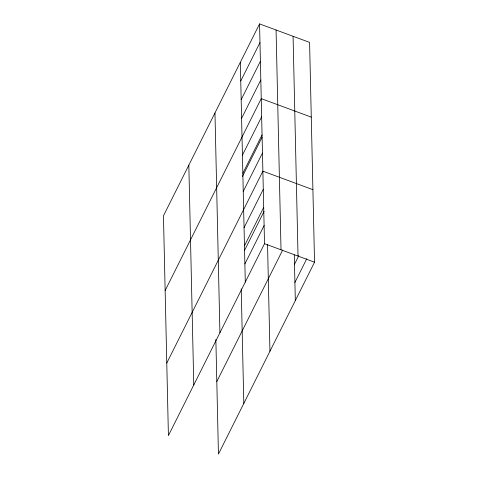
<?xml version="1.0" encoding="UTF-8"?>
<svg xmlns="http://www.w3.org/2000/svg" width="478" height="478" viewBox="0 0 478 478"><rect width="100%" height="100%" fill="white"/><g stroke="black" fill="none" stroke-linecap="round" stroke-linejoin="round"><path stroke-width="0.72" d="M259.56 23.9L163.458 215.805L168.411 435.607L264.513 243.702L259.56 23.9L309.589 42.393L314.542 262.195L218.44 454.1L215.859 339.494M240.757 80.973L259.978 42.584M241.175 99.657L260.402 61.268M241.599 118.341L260.821 79.951M165.143 290.534L261.245 98.629L311.274 117.128M242.43 155.159L261.651 116.763M242.836 173.287L262.058 134.898M242.454 176.466L262.052 137.317M243.242 191.421L262.47 153.032M166.78 363.071L262.876 171.166L312.905 189.658M244.061 227.689L263.288 189.3M244.467 245.823L263.695 207.434M244.461 250.544L264.065 211.396M244.879 263.958L264.101 225.568M216.809 381.564L282.665 250.048M294.496 264.316L298.804 255.712M294.908 282.45L306.84 258.622M264.513 243.702L314.542 262.195M293.08 36.292L298.033 256.094M294.287 254.888L295.314 300.584M276.069 30.006L281.022 249.803M267.543 244.622L269.945 351.246M240.332 62.289L245.286 282.092M241.229 288.837L243.81 403.438M214.969 112.951L219.916 332.748M188.828 165.143L193.781 384.945"/></g></svg>
